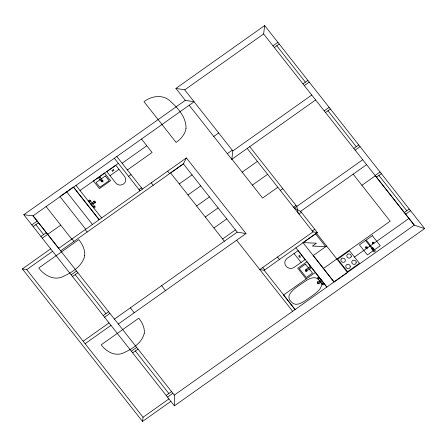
<?xml version="1.0" encoding="UTF-8"?>
<svg xmlns="http://www.w3.org/2000/svg" width="447" height="447" viewBox="0 0 447 447"><rect width="100%" height="100%" fill="white"/><g stroke="black" fill="none" stroke-linecap="round" stroke-linejoin="round"><path stroke-width="0.67" d="M170.871 401.372L142.537 421.443L143.057 417.235L26.753 269.625L22.35 268.91L50.684 248.839M315.627 99.966L231.797 159.339L232.842 150.93L184.717 89.853L175.917 88.417L264.669 25.557L424.65 228.596L174.397 405.848L23.803 214.722L185.304 100.335L194.104 101.765L33.05 215.84L23.803 214.722M424.65 228.596L414.263 225.148L263.624 33.966L264.669 25.557M118.299 324.03L246.006 233.574L186.393 157.92L183.41 163.87L60.624 250.834M184.717 89.853L263.624 33.966M272.983 45.845L277.905 42.359M274.302 47.522L279.224 44.035M80.013 190.5L118.349 163.345M31.81 224.891L37.185 221.086M122.104 163.239L146.806 145.744M33.134 226.568L38.503 222.762M110.04 175.677L118.986 169.335L123.506 175.112C130.412 182.292 119.394 189.629 114.577 181.437L106.872 171.654L115.818 165.317L118.986 169.335M127.389 169.949L152.092 152.455L141.52 139.034M88.953 201.631L90.316 200.664M40.945 236.48L46.315 232.675M128.58 176.325L131.044 174.581M42.264 238.156L60.742 225.159M90.925 204.134L92.853 202.77L93.792 201.144L94.781 201.144L95.256 201.664L95.524 202.642L95.239 202.983L93.328 203.374L91.4 204.737M93.356 207.224L94.742 206.279M213.761 136.447L218.684 132.96M139.039 189.606L141.503 187.863M26.753 269.625L52.623 251.303M58.686 248.376L186.393 157.92M302.971 83.907L307.894 80.421M304.295 85.584L309.218 82.097M179.269 183.929L192.07 174.866M227.327 153.662L232.25 150.175M232.842 150.93L311.749 95.043M71.174 274.844L76.543 271.038M72.492 276.52L77.867 272.72M187.952 194.948L200.748 185.879M324.198 110.845L329.121 107.358M325.522 112.521L330.445 109.034M242.173 172.168L257.411 161.373M246.006 233.574L237.206 232.144L183.387 163.848L170.586 172.911L196.635 205.966L209.431 196.898M205.268 216.985L218.069 207.922M252.371 185.114L267.613 174.324M213.94 227.992L226.741 218.929M277.816 187.271L262.579 198.066L231.971 159.216M103.24 315.537L108.61 311.738M280.358 190.444L282.822 188.701M104.559 317.219L109.934 313.414M222.6 238.994L235.44 229.903M353.828 148.449L358.751 144.962M83.176 341.234L109.046 322.913M114.421 319.108L237.206 232.138M355.147 150.125L360.07 146.638M85.114 343.698L110.985 325.371M293.511 207.134L295.975 205.391M362.713 159.73L294.327 208.168L300.663 211.342L317.409 232.596L264.183 270.29L259.785 269.575L313.012 231.876L317.409 232.596M300.663 211.342L366.59 164.647M298.954 214.04L301.412 212.291M375.139 175.498L380.062 172.011M361.886 185.315L375.351 175.766L414.263 225.148L174.302 395.109L174.397 405.848M376.463 177.174L381.386 173.687M131.334 351.197L136.704 347.392M132.653 352.873L138.028 349.068M312.308 230.987L314.772 229.244M302.999 242.615L316.431 233.105L347.47 272.458L334.026 281.951L302.999 242.615L316.398 243.202L312.369 246.057L325.79 246.627M301.099 262.456L305.122 259.606L298.076 250.661L288.287 257.595C279.833 262.4 288.583 272.653 295.316 266.518L301.099 262.456L294.053 253.51M313.191 255.55L326.656 246.012M315.398 272.424L283.543 294.986L295.048 309.587M323.421 268.491L390.175 221.215L353.164 174.162M404.311 212.521L409.234 209.034M405.636 214.197L410.558 210.71M318.007 278.654L319.393 277.71M321.348 280.196L319.421 281.56L317.51 281.951L317.225 282.292L317.493 283.269L317.973 283.789L318.957 283.789L319.896 282.163L321.823 280.8M354.488 257.031L408.977 218.438M322.432 284.27L323.796 283.303M166.172 395.411L171.542 391.611M167.496 397.092L172.866 393.287M359.422 263.3L347.565 271.692L337.697 259.171L349.548 250.773L359.779 263.741M143.057 417.235L168.932 398.914M319.342 280.453C313.598 273.212 304.48 282.208 298.959 285.482C294.361 288.857 284.655 295.394 290.98 301.541C296.719 308.776 305.837 299.781 311.358 296.506C315.56 293.103 325.237 287.315 319.845 281.09M276.766 45.778L305.435 82.164M327.981 110.783L356.287 146.705M378.922 175.436L406.77 210.777M249.7 146.661L296.786 206.425L298.205 213.085M315.532 233.736L325.723 246.671M247.208 148.426L313.012 231.876M313.224 255.528L334.026 281.951M175.917 88.417L185.304 100.335M189.182 105.252L231.797 159.339M295.931 247.806L326.858 287.058L306.949 261.702L297.708 268.245L306.145 278.956M319.979 281.163L317.426 277.917L318.789 276.95L324.36 284.018L322.997 284.985L320.454 281.766M319.555 281.465L320.03 282.068M277.537 257.003L279.476 259.461M262.758 267.468L264.697 269.932M264.183 270.29L295.115 309.542M236.642 240.207L292.651 311.285M196.602 205.989L224.366 241.235M167.67 171.184L169.609 173.643M151.22 182.834L153.159 185.293M116.807 156.517L142.442 189.053M114.343 158.26L139.978 190.796M161.602 285.689L165.479 290.611M92.719 202.865L93.194 203.469M92.289 203.167L89.752 199.949L88.389 200.915L93.959 207.984L95.323 207.017L92.769 203.771M76.001 185.416L101.637 217.952M73.543 187.159L99.178 219.695M99.139 219.723L73.375 187.025L59.948 196.535L85.712 229.233M66.659 191.774L92.428 224.478M85.243 229.562L87.182 232.027M130.34 307.827L134.217 312.749M71.989 238.955L73.928 241.414M46.086 206.559L71.743 239.128M33.061 215.784L58.725 248.348M33.05 215.84L174.302 395.109M35.821 224.668L43.627 234.574M75.18 274.62L105.922 313.638M135.34 350.973L168.86 393.511M22.35 268.91L142.537 421.443M317.554 281.956C317.197 283.851 320.991 284.901 317.56 281.934M95.217 202.592C93.434 202.653 93.607 199.401 95.217 202.592M84.701 255.695C82.254 266.775 70.939 273.072 61.312 277.319C52.606 280.174 43.834 274.877 38.772 267.988L78.801 239.637C82.365 244.179 85.254 249.756 84.701 255.695M186.019 128.423C185.125 134.363 180.856 139.067 176.107 142.42L144.007 101.681C150.98 96.289 161.255 94.323 168.742 99.854C177.068 107.101 186.349 116.628 186.019 128.423M144.297 333.116C141.956 343.564 131.228 349.453 122.16 353.504C114.058 356.158 105.889 351.23 101.184 344.816L138.805 318.169C142.124 322.399 144.817 327.59 144.297 333.116M351.308 256.377C350.979 259.21 346.347 258.366 346.783 255.639C347.118 252.806 351.75 253.65 351.308 256.377M350.308 266.842C349.973 269.681 345.341 268.831 345.782 266.11C346.112 263.277 350.744 264.121 350.308 266.842M356.248 262.64C355.913 265.473 351.281 264.63 351.722 261.903C352.052 259.07 356.684 259.914 356.248 262.64M341.111 259.059C339.642 261.517 343.749 263.747 345.106 261.372C346.576 258.914 342.469 256.679 341.111 259.059M372.697 242.57L372.742 243.358L373.558 243.352L373.513 242.565L372.697 242.57M305.776 270.178L305.826 270.966L306.642 270.96L306.597 270.172L305.776 270.178M101.475 180.448L101.558 181.823L102.983 181.817L102.905 180.437L101.475 180.448M101.799 180.739L101.843 181.527L102.659 181.521L102.614 180.733L101.799 180.739M366.115 247.23L366.16 248.018L366.976 248.012L366.937 247.225L366.115 247.23M305.452 269.882L305.536 271.262L306.966 271.256L306.882 269.876L305.452 269.882M365.791 246.934L365.875 248.314L367.305 248.303L367.222 246.928L365.791 246.934M372.373 242.274L372.452 243.654L373.882 243.643L373.804 242.268L372.373 242.274M104.604 173.112L93.451 181.013L99.418 188.589L110.571 180.689L104.604 173.112M100.078 177.297L98.737 178.252L101.206 181.381L102.547 180.432L100.078 177.297M113.37 169.653L111.951 170.659L112.488 171.335L113.907 170.329L113.37 169.653M105.386 175.939L96.088 182.527L99.821 187.265L109.118 180.677L105.386 175.939M90.02 201.396C89.635 201.91 89.495 200.653 90.02 201.396M93.898 206.318C93.267 206.514 94.49 207.017 93.898 206.318M299.367 255.606L298.691 256.086L299.808 257.511L300.485 257.031L299.367 255.606M305.48 264.132L299.227 268.558L306.262 277.486L312.514 273.056L305.48 264.132M309.765 266.792L306.631 269.016L307.687 270.357L310.821 268.139L309.765 266.792M365.579 240.503L359.427 244.855L367.361 254.919L373.508 250.566L365.579 240.503M372.357 235.664L366.205 240.022L374.139 250.085L380.285 245.733L372.357 235.664M319.097 278.442L318.694 278.202L319.097 278.442M372.938 247.834L371.597 248.783L374.066 251.912L375.407 250.963L372.938 247.834M322.974 283.364C322.348 283.571 323.511 284.091 322.974 283.364"/></g></svg>
